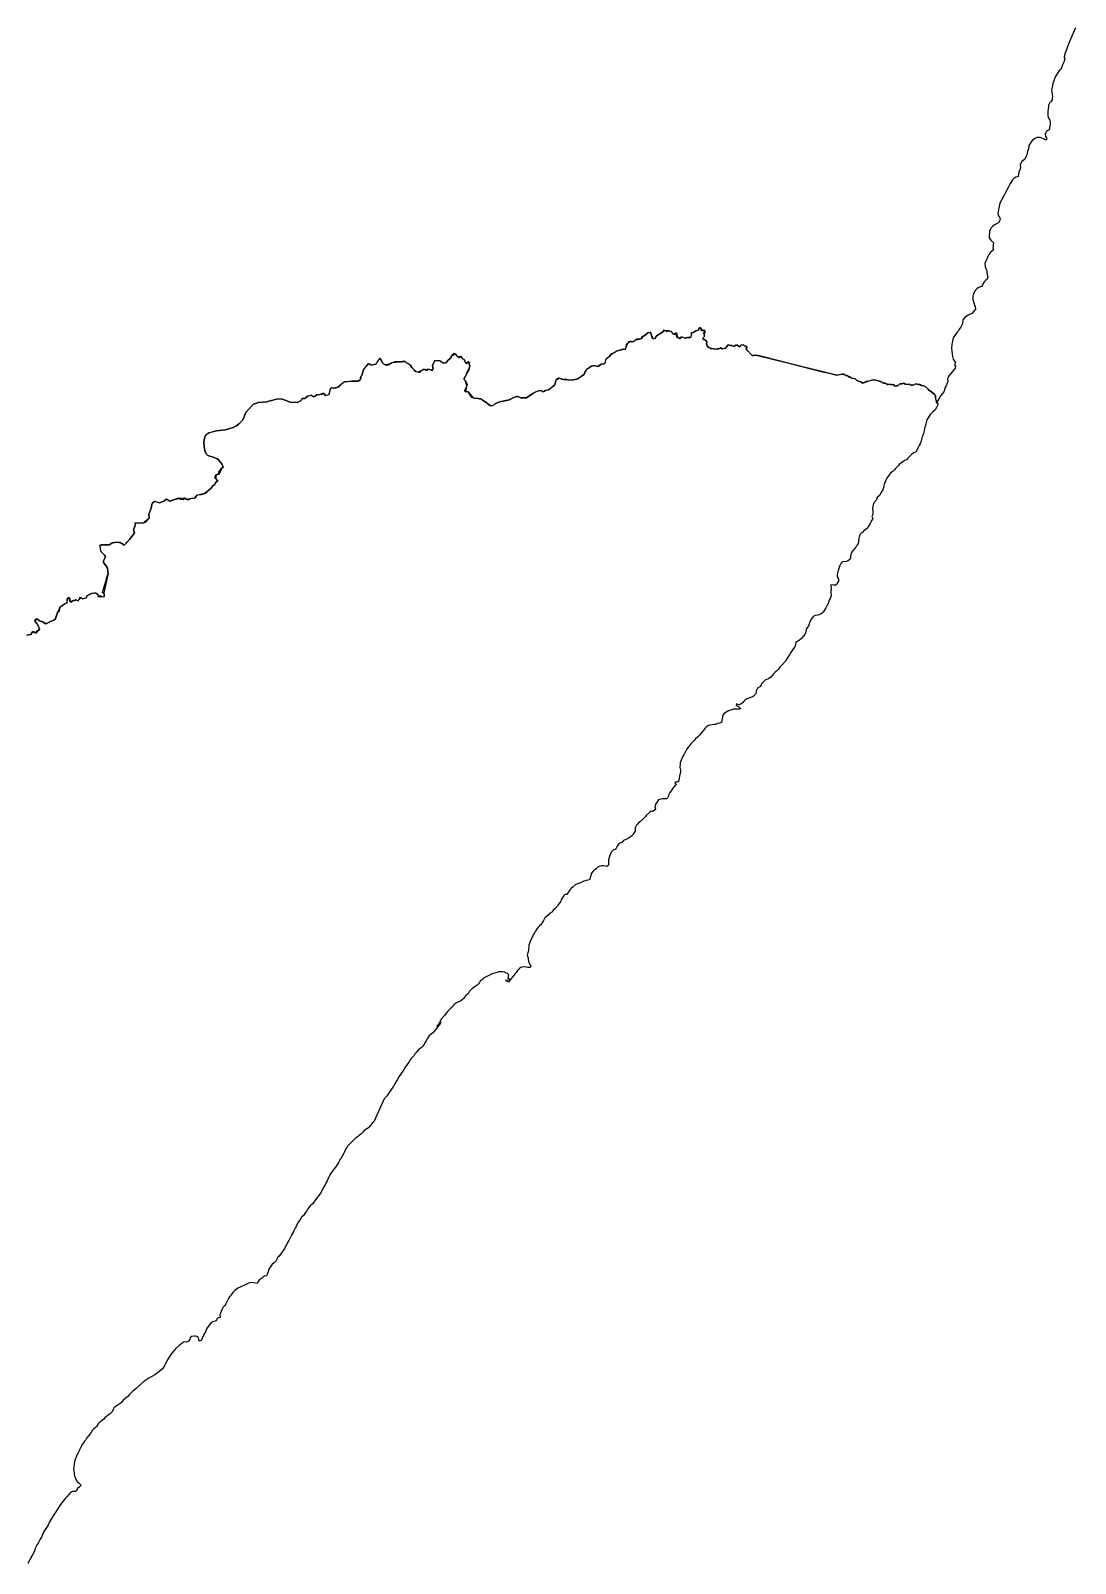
# Model space of a CAD drawing. Extents: x -74 to -34.8, y -33.8 to 5.3.
# Drawn here: x -36.361 to -34.969, y -10.458 to -8.418 of the extents above; entities that cross this region are included whole.
import ezdxf

# ---------------------------------------------------------------- set-up
doc = ezdxf.new("R2010")
doc.units = 0
doc.header["$LTSCALE"] = 2
doc.layers.add('UFEBRASIL', color=7, linetype='Continuous')

msp = doc.modelspace()

# ---------------------------------------------------------------- linework, layer by layer
at = {"layer": 'UFEBRASIL'}
for points in [[(-34.9695, -8.414), (-34.9743, -8.4251), (-34.978, -8.4344), (-34.9817, -8.4443), (-34.9835, -8.4487), (-34.9843, -8.453), (-34.9835, -8.4558), (-34.9848, -8.4599), (-34.986, -8.4623), (-34.9866, -8.4635), (-34.9887, -8.4695), (-34.9906, -8.4707), (-34.9962, -8.4795), (-34.9982, -8.4847), (-34.9994, -8.4877), (-35, -8.4907), (-35.0008, -8.4955), (-35.0014, -8.4973), (-35.0004, -8.5022), (-35.0001, -8.5058), (-35.0003, -8.5079), (-35.0003, -8.5098), (-35.0022, -8.5127), (-35.004, -8.5146), (-35.0052, -8.5173), (-35.0054, -8.5183), (-35.0058, -8.5221), (-35.0063, -8.5255), (-35.0062, -8.5302), (-35.0055, -8.5334), (-35.0033, -8.5372), (-35.0029, -8.5398), (-35.0031, -8.5446), (-35.004, -8.5463), (-35.0041, -8.5487), (-35.0052, -8.5504), (-35.0078, -8.5519), (-35.0094, -8.5544), (-35.0095, -8.5557), (-35.0094, -8.5582), (-35.008, -8.5607), (-35.0081, -8.5633), (-35.0099, -8.5634), (-35.0118, -8.5618), (-35.0141, -8.5609), (-35.0164, -8.5602), (-35.0186, -8.5601), (-35.0204, -8.5603), (-35.0234, -8.5616), (-35.0253, -8.5629), (-35.0269, -8.5642), (-35.0297, -8.5681), (-35.0314, -8.5707), (-35.0314, -8.5719), (-35.0319, -8.5754), (-35.0334, -8.5787), (-35.0346, -8.5847), (-35.0372, -8.5893), (-35.0409, -8.5922), (-35.0431, -8.5959), (-35.0426, -8.601), (-35.0448, -8.6061), (-35.0457, -8.612), (-35.0489, -8.6131), (-35.051, -8.6144), (-35.053, -8.6163), (-35.0546, -8.6186), (-35.0564, -8.6215), (-35.0575, -8.6239), (-35.059, -8.6267), (-35.0607, -8.6303), (-35.0623, -8.6333), (-35.0642, -8.637), (-35.0678, -8.6435), (-35.0699, -8.6476), (-35.0704, -8.6496), (-35.0711, -8.6521), (-35.0716, -8.6541), (-35.0719, -8.6561), (-35.0726, -8.6613), (-35.0718, -8.6642), (-35.0705, -8.6664), (-35.0696, -8.6682), (-35.0699, -8.6704), (-35.0716, -8.6731), (-35.0744, -8.6751), (-35.0762, -8.6761), (-35.0797, -8.6785), (-35.0817, -8.6805), (-35.0827, -8.682), (-35.084, -8.6844), (-35.0837, -8.688), (-35.0841, -8.6901), (-35.0844, -8.6938), (-35.0819, -8.697), (-35.0787, -8.7003), (-35.0788, -8.7035), (-35.0791, -8.7051), (-35.0792, -8.7073), (-35.0785, -8.7098), (-35.0798, -8.7109), (-35.0819, -8.7124), (-35.0832, -8.714), (-35.0846, -8.7161), (-35.0861, -8.7184), (-35.0871, -8.7206), (-35.088, -8.7228), (-35.0889, -8.7247), (-35.0899, -8.7277), (-35.0898, -8.7308), (-35.0898, -8.7319), (-35.0889, -8.7347), (-35.0874, -8.7373), (-35.0873, -8.7406), (-35.0867, -8.7426), (-35.0864, -8.7446), (-35.0861, -8.7465), (-35.0869, -8.7488), (-35.0887, -8.7502), (-35.0906, -8.7519), (-35.092, -8.7538), (-35.0932, -8.7566), (-35.0946, -8.7586), (-35.0981, -8.7599), (-35.1001, -8.7611), (-35.1023, -8.7632), (-35.1036, -8.765), (-35.1046, -8.7673), (-35.1054, -8.7696), (-35.1058, -8.7715), (-35.1062, -8.7737), (-35.1061, -8.7756), (-35.1051, -8.7786), (-35.1041, -8.7817), (-35.1038, -8.7839), (-35.1031, -8.7852), (-35.1025, -8.7887), (-35.1074, -8.7946), (-35.1114, -8.796), (-35.1164, -8.7994), (-35.1191, -8.8029), (-35.1199, -8.8084), (-35.1218, -8.8128), (-35.1243, -8.8155), (-35.1249, -8.8175), (-35.1269, -8.8192), (-35.1321, -8.8268), (-35.1338, -8.8356), (-35.1342, -8.8412), (-35.1333, -8.8517), (-35.132, -8.8552), (-35.1292, -8.8597), (-35.1304, -8.8628), (-35.1293, -8.8651), (-35.1296, -8.8671), (-35.1376, -8.8768), (-35.1391, -8.8803), (-35.1396, -8.882), (-35.1393, -8.8845), (-35.1405, -8.8881), (-35.1409, -8.8899), (-35.1432, -8.8936), (-35.1437, -8.8965), (-35.1444, -8.8989), (-35.1458, -8.9005), (-35.1489, -8.904), (-35.1501, -8.9059), (-35.1513, -8.908), (-35.1544, -8.914), (-35.1541, -8.9121), (-35.1547, -8.9103), (-35.1554, -8.9082), (-35.1559, -8.906), (-35.1557, -8.9038), (-35.1569, -8.902), (-35.1589, -8.9007), (-35.1612, -8.8989), (-35.1628, -8.8974), (-35.1648, -8.8964), (-35.1661, -8.8946), (-35.1683, -8.8925), (-35.1712, -8.8906), (-35.1742, -8.8904), (-35.1767, -8.8888), (-35.1788, -8.8888), (-35.1816, -8.8881), (-35.1859, -8.89), (-35.1884, -8.8898), (-35.1901, -8.8885), (-35.1921, -8.8888), (-35.1959, -8.8883), (-35.1981, -8.8874), (-35.2006, -8.8882), (-35.2031, -8.8882), (-35.205, -8.8898), (-35.208, -8.8908), (-35.2091, -8.8918), (-35.2114, -8.8889), (-35.2142, -8.8892), (-35.2151, -8.8887), (-35.2181, -8.8891), (-35.2201, -8.8893), (-35.2221, -8.8874), (-35.2255, -8.8871), (-35.2284, -8.8855), (-35.2296, -8.8846), (-35.2323, -8.8843), (-35.235, -8.8832), (-35.2378, -8.8827), (-35.2409, -8.8832), (-35.2427, -8.8841), (-35.2481, -8.885), (-35.2528, -8.8872), (-35.2551, -8.8855), (-35.2571, -8.8851), (-35.2608, -8.8833), (-35.2629, -8.8814), (-35.2671, -8.881), (-35.269, -8.8792), (-35.2731, -8.8775), (-35.275, -8.8774), (-35.2776, -8.8752), (-35.2801, -8.875), (-35.284, -8.876), (-35.2876, -8.8766), (-35.3485, -8.8613), (-35.383, -8.8527), (-35.3946, -8.8498), (-35.3979, -8.8505), (-35.4, -8.8503), (-35.4018, -8.8488), (-35.4055, -8.844), (-35.4078, -8.8413), (-35.4069, -8.8384), (-35.4095, -8.8379), (-35.4112, -8.8362), (-35.4143, -8.8364), (-35.4167, -8.8388), (-35.4188, -8.8369), (-35.4194, -8.8366), (-35.4221, -8.8365), (-35.4239, -8.8385), (-35.4268, -8.8372), (-35.4292, -8.8371), (-35.4319, -8.836), (-35.4359, -8.8409), (-35.4398, -8.8416), (-35.4415, -8.8403), (-35.4442, -8.8414), (-35.4466, -8.8413), (-35.4495, -8.842), (-35.4535, -8.8412), (-35.4558, -8.841), (-35.4598, -8.8378), (-35.4605, -8.8347), (-35.4602, -8.8323), (-35.4614, -8.8306), (-35.4652, -8.829), (-35.4654, -8.8274), (-35.4636, -8.8257), (-35.4629, -8.8239), (-35.4645, -8.8202), (-35.4623, -8.8188), (-35.4652, -8.8172), (-35.4677, -8.817), (-35.4676, -8.814), (-35.4701, -8.8131), (-35.4722, -8.8172), (-35.4748, -8.8173), (-35.4762, -8.8183), (-35.4782, -8.8196), (-35.4811, -8.821), (-35.4808, -8.8237), (-35.4821, -8.8262), (-35.4861, -8.8263), (-35.4896, -8.8272), (-35.4945, -8.8257), (-35.4963, -8.8281), (-35.4993, -8.8266), (-35.5003, -8.825), (-35.501, -8.8203), (-35.5043, -8.8223), (-35.506, -8.8212), (-35.5071, -8.8186), (-35.5115, -8.8175), (-35.5146, -8.8175), (-35.5167, -8.8169), (-35.5178, -8.8168), (-35.5186, -8.8187), (-35.5205, -8.8204), (-35.527, -8.824), (-35.5301, -8.8281), (-35.5328, -8.8271), (-35.5341, -8.8219), (-35.5352, -8.8195), (-35.5371, -8.8202), (-35.5387, -8.8202), (-35.5437, -8.8241), (-35.5454, -8.8245), (-35.5464, -8.8271), (-35.5483, -8.8283), (-35.5537, -8.8286), (-35.5559, -8.8308), (-35.5581, -8.832), (-35.56, -8.8328), (-35.5619, -8.8314), (-35.5638, -8.8329), (-35.5673, -8.8352), (-35.5675, -8.8354), (-35.5682, -8.8405), (-35.5689, -8.8424), (-35.5714, -8.842), (-35.5723, -8.8419), (-35.5755, -8.8433), (-35.5777, -8.8435), (-35.5806, -8.8446), (-35.5825, -8.8465), (-35.5859, -8.8475), (-35.588, -8.8489), (-35.5897, -8.8517), (-35.595, -8.8561), (-35.5962, -8.861), (-35.5978, -8.8617), (-35.6008, -8.8621), (-35.6055, -8.8652), (-35.6065, -8.8652), (-35.6103, -8.8635), (-35.6138, -8.8644), (-35.6203, -8.8689), (-35.6221, -8.8718), (-35.6225, -8.8736), (-35.6234, -8.8756), (-35.6245, -8.8763), (-35.6321, -8.8813), (-35.6379, -8.8826), (-35.6443, -8.883), (-35.6466, -8.8823), (-35.652, -8.8823), (-35.6538, -8.8815), (-35.6575, -8.8807), (-35.6609, -8.8829), (-35.6631, -8.8897), (-35.6647, -8.891), (-35.6712, -8.8966), (-35.6748, -8.897), (-35.6774, -8.8985), (-35.6794, -8.8984), (-35.6809, -8.897), (-35.6845, -8.8975), (-35.6892, -8.8995), (-35.6921, -8.9008), (-35.7003, -8.9066), (-35.708, -8.9066), (-35.7117, -8.905), (-35.7137, -8.9048), (-35.7183, -8.9067), (-35.7215, -8.9085), (-35.7233, -8.9095), (-35.7364, -8.9119), (-35.7429, -8.9152), (-35.7449, -8.9167), (-35.7484, -8.9172), (-35.752, -8.9147), (-35.7545, -8.9123), (-35.7588, -8.91), (-35.7609, -8.9081), (-35.7631, -8.9081), (-35.7666, -8.9071), (-35.769, -8.9074), (-35.7732, -8.9061), (-35.7782, -8.8989), (-35.7817, -8.8986), (-35.783, -8.8975), (-35.7792, -8.8901), (-35.7806, -8.888), (-35.7821, -8.8835), (-35.7837, -8.882), (-35.7815, -8.8783), (-35.7788, -8.8716), (-35.7769, -8.8691), (-35.7758, -8.8636), (-35.7769, -8.8606), (-35.777, -8.8584), (-35.779, -8.8596), (-35.7813, -8.861), (-35.7832, -8.8556), (-35.7855, -8.8546), (-35.7889, -8.8513), (-35.7906, -8.8534), (-35.7936, -8.8503), (-35.7968, -8.8479), (-35.7996, -8.8503), (-35.8, -8.8518), (-35.8018, -8.8543), (-35.8052, -8.8569), (-35.8079, -8.8604), (-35.8116, -8.8601), (-35.8159, -8.8574), (-35.8199, -8.8569), (-35.823, -8.8574), (-35.8255, -8.8638), (-35.8245, -8.8687), (-35.8274, -8.8697), (-35.8317, -8.8685), (-35.8339, -8.8702), (-35.8371, -8.8687), (-35.8402, -8.8702), (-35.8443, -8.8727), (-35.845, -8.8725), (-35.8491, -8.8718), (-35.8502, -8.8689), (-35.8532, -8.8663), (-35.8554, -8.8627), (-35.8598, -8.8605), (-35.8619, -8.8584), (-35.8639, -8.858), (-35.8669, -8.8587), (-35.8719, -8.8589), (-35.8755, -8.8589), (-35.8805, -8.8607), (-35.8855, -8.8629), (-35.8888, -8.8626), (-35.8908, -8.8614), (-35.8927, -8.8595), (-35.8952, -8.8544), (-35.8962, -8.8543), (-35.899, -8.8586), (-35.901, -8.8624), (-35.9068, -8.8632), (-35.9114, -8.8613), (-35.9164, -8.8676), (-35.9177, -8.8706), (-35.9197, -8.8768), (-35.921, -8.8783), (-35.9211, -8.8807), (-35.9218, -8.8827), (-35.9243, -8.8846), (-35.9332, -8.8845), (-35.9362, -8.8849), (-35.9425, -8.8856), (-35.9445, -8.8863), (-35.9506, -8.8923), (-35.9545, -8.8935), (-35.956, -8.8943), (-35.961, -8.894), (-35.962, -8.8954), (-35.9628, -8.899), (-35.9635, -8.9024), (-35.9653, -8.9031), (-35.968, -8.9037), (-35.9707, -8.9004), (-35.9752, -8.9021), (-35.9797, -8.9027), (-35.9816, -8.9046), (-35.9842, -8.9052), (-35.9871, -8.9033), (-35.9882, -8.904), (-35.9919, -8.9047), (-35.9956, -8.9074), (-35.9991, -8.9077), (-36.0004, -8.9101), (-36.0054, -8.913), (-36.0149, -8.9124), (-36.0264, -8.908), (-36.0333, -8.9084), (-36.0466, -8.912), (-36.0573, -8.913), (-36.0639, -8.9153), (-36.0667, -8.9178), (-36.0734, -8.9256), (-36.0753, -8.9291), (-36.0764, -8.9325), (-36.0786, -8.9363), (-36.0823, -8.9409), (-36.0864, -8.9441), (-36.0908, -8.9463), (-36.1009, -8.9493), (-36.1133, -8.9507), (-36.1243, -8.9536), (-36.1282, -8.9577), (-36.1289, -8.9605), (-36.1298, -8.9658), (-36.1296, -8.9713), (-36.1285, -8.9771), (-36.1268, -8.9813), (-36.1246, -8.9834), (-36.1162, -8.986), (-36.1122, -8.9878), (-36.1106, -8.9892), (-36.1062, -8.9945), (-36.1043, -8.9989), (-36.1065, -9.001), (-36.1091, -9.0073), (-36.1112, -9.0082), (-36.1138, -9.0092), (-36.1142, -9.0146), (-36.1115, -9.0177), (-36.1145, -9.0199), (-36.1151, -9.0221), (-36.1179, -9.0238), (-36.1207, -9.0275), (-36.1238, -9.0299), (-36.1289, -9.0342), (-36.1345, -9.0354), (-36.1398, -9.0366), (-36.1401, -9.037), (-36.1428, -9.0403), (-36.1468, -9.0407), (-36.1532, -9.0421), (-36.1562, -9.0403), (-36.1589, -9.0409), (-36.1626, -9.0406), (-36.1641, -9.0405), (-36.1689, -9.0419), (-36.1751, -9.0442), (-36.1769, -9.0433), (-36.1807, -9.0415), (-36.1834, -9.0444), (-36.1889, -9.0463), (-36.1923, -9.0458), (-36.1957, -9.0448), (-36.1985, -9.0467), (-36.1992, -9.0488), (-36.2003, -9.0534), (-36.2034, -9.0616), (-36.2028, -9.0668), (-36.2046, -9.0689), (-36.2077, -9.0711), (-36.2087, -9.0714), (-36.2103, -9.0731), (-36.2174, -9.0736), (-36.2219, -9.0733), (-36.2216, -9.0765), (-36.2234, -9.0825), (-36.2225, -9.0864), (-36.2283, -9.0949), (-36.2325, -9.0995), (-36.2365, -9.1035), (-36.241, -9.0994), (-36.2455, -9.099), (-36.2518, -9.0997), (-36.2557, -9.1026), (-36.2668, -9.1024), (-36.2684, -9.1039), (-36.2679, -9.1084), (-36.267, -9.1111), (-36.2622, -9.116), (-36.2607, -9.1185), (-36.2636, -9.1236), (-36.2635, -9.126), (-36.2603, -9.1299), (-36.2581, -9.1335), (-36.2577, -9.1384), (-36.2574, -9.1406), (-36.2631, -9.1663), (-36.2628, -9.1686), (-36.2635, -9.172), (-36.2681, -9.1701), (-36.2689, -9.1711), (-36.2704, -9.1696), (-36.2723, -9.1683), (-36.2742, -9.1662), (-36.2767, -9.1672), (-36.2795, -9.1673), (-36.2858, -9.1701), (-36.287, -9.1734), (-36.29, -9.1742), (-36.2921, -9.174), (-36.295, -9.1724), (-36.296, -9.1751), (-36.2979, -9.1769), (-36.3005, -9.1758), (-36.3019, -9.1765), (-36.304, -9.1766), (-36.3078, -9.1785), (-36.3086, -9.1771), (-36.3098, -9.1724), (-36.3118, -9.1745), (-36.3123, -9.1799), (-36.318, -9.1826), (-36.3192, -9.1841), (-36.3215, -9.1854), (-36.3227, -9.1913), (-36.325, -9.1925), (-36.3264, -9.1978), (-36.3276, -9.2008), (-36.3295, -9.2025), (-36.3319, -9.2038), (-36.3352, -9.2048), (-36.3389, -9.207), (-36.3415, -9.207), (-36.3445, -9.2048), (-36.3486, -9.2034), (-36.3514, -9.2014), (-36.3539, -9.2012), (-36.3544, -9.2052), (-36.3512, -9.209), (-36.3489, -9.2147), (-36.3504, -9.2169), (-36.3522, -9.217), (-36.3547, -9.2197), (-36.3559, -9.2184), (-36.3583, -9.2183), (-36.3602, -9.2216), (-36.3657, -9.2226)], [(-36.3657, -9.2226), (-36.3602, -9.2216), (-36.3583, -9.2183), (-36.3547, -9.2197), (-36.3528, -9.2195), (-36.3504, -9.2169), (-36.3489, -9.2147), (-36.3492, -9.213), (-36.3512, -9.209), (-36.3548, -9.2033), (-36.3539, -9.2012), (-36.3514, -9.2014), (-36.3486, -9.2034), (-36.3445, -9.2048), (-36.3415, -9.207), (-36.3389, -9.207), (-36.3352, -9.2048), (-36.3319, -9.2038), (-36.3295, -9.2025), (-36.3276, -9.2008), (-36.3264, -9.1978), (-36.325, -9.1925), (-36.3229, -9.1896), (-36.3215, -9.1854), (-36.318, -9.1826), (-36.3162, -9.1821), (-36.3119, -9.1783), (-36.3118, -9.1745), (-36.3089, -9.1725), (-36.3078, -9.1785), (-36.3061, -9.1787), (-36.304, -9.1766), (-36.3019, -9.1765), (-36.3, -9.1755), (-36.2972, -9.1768), (-36.296, -9.1751), (-36.2935, -9.1726), (-36.2909, -9.1742), (-36.2887, -9.1732), (-36.2859, -9.1727), (-36.2858, -9.1701), (-36.2795, -9.1673), (-36.2755, -9.1664), (-36.2731, -9.1667), (-36.2706, -9.169), (-36.2711, -9.171), (-36.2671, -9.1716), (-36.2624, -9.1713), (-36.2626, -9.1673), (-36.2647, -9.1659), (-36.2573, -9.1401), (-36.258, -9.1371), (-36.2581, -9.1335), (-36.2603, -9.1299), (-36.2635, -9.126), (-36.2636, -9.1236), (-36.2607, -9.1185), (-36.2622, -9.116), (-36.267, -9.1111), (-36.2677, -9.1066), (-36.2684, -9.1039), (-36.2668, -9.1024), (-36.2557, -9.1026), (-36.2518, -9.0997), (-36.2455, -9.099), (-36.2393, -9.1002), (-36.2365, -9.1035), (-36.2318, -9.0981), (-36.2283, -9.0949), (-36.2225, -9.0864), (-36.2234, -9.0825), (-36.2216, -9.0765), (-36.2206, -9.073), (-36.2174, -9.0736), (-36.2103, -9.0731), (-36.2069, -9.0716), (-36.2059, -9.0705), (-36.2047, -9.0691), (-36.2028, -9.0668), (-36.2034, -9.0616), (-36.2003, -9.0534), (-36.1992, -9.0488), (-36.1985, -9.0467), (-36.1948, -9.0445), (-36.1923, -9.0458), (-36.1889, -9.0463), (-36.1834, -9.0444), (-36.1795, -9.041), (-36.1751, -9.0442), (-36.1734, -9.044), (-36.1689, -9.0419), (-36.1626, -9.0406), (-36.1611, -9.0414), (-36.1577, -9.042), (-36.1548, -9.04), (-36.1517, -9.0427), (-36.1468, -9.0407), (-36.141, -9.0397), (-36.1389, -9.036), (-36.1384, -9.0358), (-36.1332, -9.0353), (-36.1273, -9.0337), (-36.1238, -9.0299), (-36.1207, -9.0274), (-36.1179, -9.0238), (-36.1151, -9.0221), (-36.1145, -9.0199), (-36.1116, -9.0167), (-36.1151, -9.0134), (-36.1138, -9.0092), (-36.1095, -9.0084), (-36.1098, -9.0054), (-36.1065, -9.001), (-36.1043, -8.9989), (-36.1062, -8.9945), (-36.1106, -8.9892), (-36.1122, -8.9878), (-36.1162, -8.986), (-36.1246, -8.9834), (-36.1268, -8.9813), (-36.1285, -8.9771), (-36.1296, -8.9713), (-36.1298, -8.9658), (-36.1289, -8.9605), (-36.1273, -8.9561), (-36.1268, -8.9557), (-36.1225, -8.9527), (-36.1133, -8.9507), (-36.101, -8.9493), (-36.0908, -8.9463), (-36.0864, -8.9441), (-36.084, -8.9422), (-36.0823, -8.9409), (-36.0786, -8.9363), (-36.0764, -8.9325), (-36.0753, -8.9291), (-36.0735, -8.9256), (-36.0667, -8.9178), (-36.0639, -8.9153), (-36.0573, -8.913), (-36.0466, -8.912), (-36.0333, -8.9084), (-36.0264, -8.908), (-36.0149, -8.9124), (-36.0054, -8.913), (-36.0004, -8.9101), (-35.9991, -8.9077), (-35.9956, -8.9074), (-35.9919, -8.9047), (-35.9871, -8.9033), (-35.9861, -8.9034), (-35.9842, -8.9052), (-35.9816, -8.9046), (-35.9797, -8.9027), (-35.9752, -8.9021), (-35.9695, -8.9011), (-35.9681, -8.9037), (-35.9636, -8.9024), (-35.9626, -8.9012), (-35.9623, -8.8981), (-35.961, -8.894), (-35.9595, -8.8929), (-35.9545, -8.8935), (-35.9531, -8.8929), (-35.9497, -8.8906), (-35.9445, -8.8863), (-35.9425, -8.8856), (-35.9332, -8.8845), (-35.9243, -8.8846), (-35.9218, -8.8827), (-35.9212, -8.8807), (-35.921, -8.8783), (-35.9197, -8.8768), (-35.9177, -8.8706), (-35.9164, -8.8676), (-35.9097, -8.8612), (-35.9068, -8.8632), (-35.8998, -8.8612), (-35.899, -8.8586), (-35.8952, -8.8544), (-35.8943, -8.8554), (-35.8927, -8.8595), (-35.8908, -8.8614), (-35.887, -8.8631), (-35.8843, -8.8627), (-35.8791, -8.8596), (-35.8741, -8.8594), (-35.8719, -8.8589), (-35.8669, -8.8587), (-35.8619, -8.8584), (-35.8598, -8.8605), (-35.8584, -8.8607), (-35.8554, -8.8627), (-35.8532, -8.8663), (-35.8502, -8.8689), (-35.8474, -8.8718), (-35.8425, -8.8729), (-35.8402, -8.8702), (-35.8354, -8.8687), (-35.8329, -8.8699), (-35.8306, -8.8685), (-35.8258, -8.8703), (-35.8245, -8.8687), (-35.8255, -8.8638), (-35.8222, -8.8569), (-35.8199, -8.8569), (-35.8159, -8.8574), (-35.8103, -8.8605), (-35.8066, -8.8594), (-35.8052, -8.8569), (-35.8018, -8.8543), (-35.7996, -8.8503), (-35.7978, -8.8501), (-35.7951, -8.8477), (-35.7936, -8.8503), (-35.7898, -8.8531), (-35.7876, -8.8511), (-35.7855, -8.8546), (-35.7833, -8.8557), (-35.7805, -8.8611), (-35.779, -8.8596), (-35.776, -8.8595), (-35.777, -8.8617), (-35.7758, -8.8636), (-35.7769, -8.8693), (-35.7791, -8.8731), (-35.7822, -8.8789), (-35.7837, -8.882), (-35.7821, -8.8835), (-35.7791, -8.8886), (-35.7803, -8.8913), (-35.7817, -8.8986), (-35.7802, -8.8982), (-35.7782, -8.8989), (-35.7716, -8.9063), (-35.769, -8.9074), (-35.7666, -8.9071), (-35.7631, -8.9081), (-35.7609, -8.9081), (-35.7588, -8.91), (-35.7545, -8.9123), (-35.752, -8.9147), (-35.7484, -8.9172), (-35.7449, -8.9167), (-35.7429, -8.9152), (-35.7364, -8.9119), (-35.729, -8.9105), (-35.7233, -8.9095), (-35.7215, -8.9085), (-35.7203, -8.9078), (-35.7183, -8.9067), (-35.7137, -8.9048), (-35.7117, -8.905), (-35.708, -8.9066), (-35.7003, -8.9066), (-35.6921, -8.9008), (-35.6875, -8.8985), (-35.6845, -8.8975), (-35.6809, -8.897), (-35.6794, -8.8984), (-35.6774, -8.8985), (-35.6748, -8.897), (-35.67, -8.8952), (-35.6631, -8.8897), (-35.6609, -8.8829), (-35.6564, -8.8804), (-35.6534, -8.8817), (-35.6509, -8.8824), (-35.6466, -8.8823), (-35.6443, -8.883), (-35.6379, -8.8826), (-35.6321, -8.8813), (-35.6291, -8.8793), (-35.6234, -8.8756), (-35.6226, -8.8723), (-35.6209, -8.8709), (-35.6203, -8.8689), (-35.6138, -8.8644), (-35.6093, -8.8635), (-35.6055, -8.8652), (-35.6043, -8.8647), (-35.6008, -8.8621), (-35.5962, -8.861), (-35.5954, -8.8599), (-35.5941, -8.8549), (-35.5893, -8.851), (-35.588, -8.8489), (-35.5859, -8.8475), (-35.5825, -8.8465), (-35.5807, -8.8446), (-35.5777, -8.8435), (-35.5755, -8.8433), (-35.5714, -8.842), (-35.5689, -8.8424), (-35.5684, -8.8416), (-35.566, -8.8349), (-35.5637, -8.8316), (-35.5616, -8.8314), (-35.5592, -8.8318), (-35.5579, -8.8321), (-35.555, -8.8293), (-35.552, -8.829), (-35.5466, -8.8276), (-35.5467, -8.8254), (-35.5437, -8.8241), (-35.5424, -8.8231), (-35.5387, -8.8202), (-35.5368, -8.8196), (-35.5346, -8.8199), (-35.5339, -8.8239), (-35.5315, -8.8283), (-35.5288, -8.8273), (-35.527, -8.824), (-35.5205, -8.8204), (-35.5186, -8.8187), (-35.5167, -8.8169), (-35.5146, -8.8175), (-35.514, -8.8185), (-35.5115, -8.8175), (-35.5072, -8.8186), (-35.506, -8.8212), (-35.5027, -8.8224), (-35.5004, -8.8202), (-35.4993, -8.8266), (-35.4973, -8.8263), (-35.4958, -8.8283), (-35.4935, -8.8253), (-35.4882, -8.8274), (-35.4862, -8.8263), (-35.4821, -8.8262), (-35.4808, -8.8237), (-35.4806, -8.8199), (-35.4782, -8.8196), (-35.4748, -8.8173), (-35.4707, -8.8161), (-35.4701, -8.8131), (-35.4669, -8.8153), (-35.4675, -8.8174)], [(-35.4666, -8.8176), (-35.4643, -8.8164), (-35.4623, -8.8188), (-35.4642, -8.8214), (-35.4636, -8.8257), (-35.4654, -8.8274), (-35.4652, -8.829), (-35.4632, -8.8288), (-35.4614, -8.8306), (-35.4602, -8.8323), (-35.4605, -8.8347), (-35.4591, -8.8389), (-35.4585, -8.8392), (-35.4555, -8.841), (-35.4516, -8.841), (-35.4495, -8.842), (-35.4466, -8.8413), (-35.4442, -8.8414), (-35.4415, -8.8403), (-35.4398, -8.8416), (-35.4348, -8.8402), (-35.4319, -8.836), (-35.4292, -8.8371), (-35.4268, -8.8372), (-35.4232, -8.8383), (-35.4221, -8.8365), (-35.4188, -8.8369), (-35.4167, -8.8388), (-35.4156, -8.8384), (-35.4143, -8.8364), (-35.4112, -8.8362), (-35.4095, -8.8379), (-35.4069, -8.8384), (-35.4075, -8.8424), (-35.4056, -8.844), (-35.4018, -8.8488), (-35.4, -8.8503), (-35.398, -8.8505), (-35.3946, -8.8498), (-35.3508, -8.8607), (-35.3063, -8.8719), (-35.2993, -8.8736), (-35.2877, -8.8766), (-35.2826, -8.8758), (-35.2801, -8.875), (-35.2776, -8.8752), (-35.2731, -8.8775), (-35.2715, -8.8786), (-35.268, -8.88), (-35.2652, -8.8806), (-35.2629, -8.8814), (-35.2608, -8.8833), (-35.2571, -8.8851), (-35.2551, -8.8855), (-35.2528, -8.8872), (-35.2465, -8.885), (-35.2409, -8.8832), (-35.2378, -8.8827), (-35.235, -8.8832), (-35.2316, -8.884), (-35.2284, -8.8855), (-35.2271, -8.8855), (-35.2255, -8.8871), (-35.2221, -8.8874), (-35.2181, -8.8891), (-35.2175, -8.8886), (-35.2142, -8.8892), (-35.2115, -8.8889), (-35.2109, -8.8908), (-35.208, -8.8908), (-35.2068, -8.8908), (-35.205, -8.8898), (-35.2031, -8.8882), (-35.2006, -8.8882), (-35.1981, -8.8874), (-35.1959, -8.8883), (-35.1922, -8.8888), (-35.1901, -8.8885), (-35.1884, -8.8898), (-35.1859, -8.89), (-35.1816, -8.8881), (-35.1788, -8.8888), (-35.1767, -8.8888), (-35.1742, -8.8904), (-35.1712, -8.8906), (-35.1683, -8.8925), (-35.1661, -8.8946), (-35.1648, -8.8964), (-35.162, -8.8983), (-35.1603, -8.8996), (-35.1574, -8.9017), (-35.1558, -8.9036), (-35.1558, -8.9057), (-35.1556, -8.9079), (-35.1547, -8.91), (-35.1549, -8.9123), (-35.1537, -8.9135), (-35.1525, -8.9138), (-35.153, -8.9171), (-35.1545, -8.9197), (-35.1562, -8.9227), (-35.1596, -8.926), (-35.1623, -8.9285), (-35.1673, -8.9361), (-35.1682, -8.9395), (-35.1688, -8.9415), (-35.1692, -8.9437), (-35.1699, -8.9456), (-35.1704, -8.9479), (-35.1709, -8.9507), (-35.1711, -8.9524), (-35.1717, -8.9541), (-35.1725, -8.9567), (-35.1737, -8.9596), (-35.1739, -8.9605), (-35.1749, -8.964), (-35.175, -8.9645), (-35.1763, -8.9679), (-35.1775, -8.9703), (-35.179, -8.9727), (-35.1802, -8.975), (-35.1812, -8.9774), (-35.1821, -8.9784), (-35.1855, -8.9805), (-35.1873, -8.9819), (-35.1899, -8.9842), (-35.1911, -8.9856), (-35.1924, -8.9872), (-35.1945, -8.9891), (-35.1965, -8.9902), (-35.1978, -8.991), (-35.2009, -8.9932), (-35.2028, -8.994), (-35.2036, -8.9947), (-35.2052, -8.9967), (-35.2089, -9.0008), (-35.2105, -9.0026), (-35.2122, -9.0042), (-35.213, -9.0049), (-35.2158, -9.0071), (-35.2183, -9.0107), (-35.2204, -9.0136), (-35.2214, -9.0156), (-35.2224, -9.0177), (-35.2235, -9.0199), (-35.225, -9.0263), (-35.2265, -9.0299), (-35.228, -9.0324), (-35.2299, -9.0363), (-35.2332, -9.0396), (-35.2344, -9.0423), (-35.2378, -9.0467), (-35.2388, -9.049), (-35.2392, -9.0511), (-35.2395, -9.0545), (-35.2393, -9.0569), (-35.2393, -9.0607), (-35.2394, -9.0627), (-35.2406, -9.0647), (-35.2391, -9.0673), (-35.2405, -9.0696), (-35.241, -9.07), (-35.242, -9.0724), (-35.2427, -9.0742), (-35.2449, -9.0776), (-35.2469, -9.0808), (-35.2489, -9.082), (-35.2516, -9.0842), (-35.2528, -9.0858), (-35.2545, -9.0869), (-35.2561, -9.0883), (-35.2571, -9.0902), (-35.2575, -9.0922), (-35.258, -9.0942), (-35.2582, -9.0963), (-35.2582, -9.0983), (-35.2587, -9.1005), (-35.2598, -9.1026), (-35.2614, -9.1049), (-35.2626, -9.1065), (-35.2638, -9.1082), (-35.2651, -9.1098), (-35.2666, -9.1115), (-35.2678, -9.1133), (-35.2686, -9.1155), (-35.2687, -9.1173), (-35.2691, -9.1197), (-35.2696, -9.122), (-35.2717, -9.1234), (-35.2735, -9.1241), (-35.2748, -9.1246), (-35.2794, -9.125), (-35.2808, -9.1265), (-35.282, -9.128), (-35.2833, -9.1305), (-35.2841, -9.1318), (-35.2846, -9.134), (-35.2854, -9.1364), (-35.2868, -9.1419), (-35.2865, -9.1442), (-35.2858, -9.1465), (-35.285, -9.1487), (-35.2849, -9.1507), (-35.2857, -9.1522), (-35.287, -9.1545), (-35.2885, -9.1563), (-35.2904, -9.1562), (-35.2911, -9.156), (-35.2949, -9.1557), (-35.2949, -9.1574), (-35.2947, -9.1603), (-35.2951, -9.1643), (-35.295, -9.1661), (-35.2947, -9.1701), (-35.2955, -9.1725), (-35.2961, -9.1738), (-35.2974, -9.1762), (-35.2986, -9.1806), (-35.3004, -9.1836), (-35.3008, -9.1845), (-35.3018, -9.1864), (-35.3043, -9.1906), (-35.3054, -9.192), (-35.3067, -9.1934), (-35.3089, -9.1949), (-35.3125, -9.1961), (-35.3161, -9.1963), (-35.3186, -9.1978), (-35.3201, -9.1995), (-35.3207, -9.2011), (-35.3233, -9.2056), (-35.3241, -9.2075), (-35.3248, -9.2109), (-35.3273, -9.214), (-35.3279, -9.2153), (-35.3287, -9.2197), (-35.3299, -9.222), (-35.3327, -9.2255), (-35.3341, -9.2269), (-35.337, -9.2292), (-35.3393, -9.2309), (-35.3415, -9.2326), (-35.342, -9.2348), (-35.3432, -9.2382), (-35.3447, -9.2406), (-35.3484, -9.2456), (-35.3502, -9.249), (-35.3519, -9.2515), (-35.3535, -9.2544), (-35.3548, -9.2562), (-35.3556, -9.2571), (-35.3601, -9.262), (-35.3636, -9.2659), (-35.3654, -9.2683), (-35.3675, -9.2704), (-35.3688, -9.2715), (-35.3701, -9.2726), (-35.3715, -9.2743), (-35.3747, -9.2783), (-35.3751, -9.2787), (-35.378, -9.2806), (-35.3787, -9.2809), (-35.3823, -9.2825), (-35.3856, -9.2855), (-35.3876, -9.2875), (-35.3888, -9.291), (-35.3897, -9.2916), (-35.3926, -9.2931), (-35.3942, -9.2958), (-35.3943, -9.2972), (-35.3951, -9.3006), (-35.3982, -9.304), (-35.4006, -9.3051), (-35.4028, -9.306), (-35.4033, -9.3062), (-35.4071, -9.3074), (-35.4097, -9.3092), (-35.4105, -9.3099), (-35.4127, -9.3127), (-35.4148, -9.3144), (-35.4176, -9.3156), (-35.4206, -9.3142), (-35.421, -9.3162), (-35.4186, -9.3172), (-35.4167, -9.3188), (-35.4149, -9.3206), (-35.4165, -9.3213), (-35.42, -9.3214), (-35.4245, -9.3214), (-35.4285, -9.3223), (-35.4315, -9.3234), (-35.4357, -9.3259), (-35.4376, -9.3274), (-35.439, -9.3293), (-35.4399, -9.3341), (-35.4402, -9.336), (-35.4407, -9.3391), (-35.4433, -9.3399), (-35.4459, -9.3402), (-35.4474, -9.3412), (-35.4492, -9.3418), (-35.4505, -9.3417), (-35.4563, -9.3423), (-35.4588, -9.3434), (-35.4603, -9.3441), (-35.4623, -9.3464), (-35.4643, -9.3485), (-35.4662, -9.3512), (-35.4673, -9.3529), (-35.47, -9.3559), (-35.4724, -9.358), (-35.4751, -9.3609), (-35.4761, -9.362), (-35.4779, -9.3637), (-35.4793, -9.3651), (-35.4815, -9.3672), (-35.4843, -9.3707), (-35.485, -9.3717), (-35.4871, -9.3749), (-35.4882, -9.3767), (-35.4901, -9.3802), (-35.4909, -9.3818), (-35.4925, -9.3848), (-35.4935, -9.387), (-35.4943, -9.3889), (-35.4955, -9.3922), (-35.4958, -9.3939), (-35.4961, -9.3985), (-35.4961, -9.399), (-35.4952, -9.4025), (-35.4952, -9.405), (-35.4956, -9.4064), (-35.4965, -9.4102), (-35.4972, -9.4131), (-35.4979, -9.4173), (-35.4993, -9.4185), (-35.501, -9.4179), (-35.503, -9.4193), (-35.5008, -9.4214), (-35.5026, -9.4232), (-35.5033, -9.4238), (-35.5054, -9.4265), (-35.5075, -9.4299), (-35.5094, -9.4321), (-35.511, -9.4348), (-35.5113, -9.4368), (-35.5122, -9.4388), (-35.5139, -9.4406), (-35.5154, -9.4407), (-35.5191, -9.4404), (-35.5215, -9.4411), (-35.5245, -9.4419), (-35.5267, -9.4455), (-35.5285, -9.4475), (-35.5293, -9.451), (-35.5286, -9.4538), (-35.5294, -9.4554), (-35.5319, -9.4575), (-35.5344, -9.4571), (-35.5366, -9.4586), (-35.5405, -9.4622), (-35.5413, -9.4635), (-35.5439, -9.4664), (-35.5467, -9.4691), (-35.5482, -9.4704), (-35.5507, -9.4719), (-35.5525, -9.4741), (-35.5539, -9.4757), (-35.5557, -9.4792), (-35.5558, -9.4798), (-35.5556, -9.4838), (-35.5574, -9.4861), (-35.5586, -9.488), (-35.5594, -9.4896), (-35.5621, -9.4914), (-35.5647, -9.4929), (-35.566, -9.4936), (-35.5679, -9.4946), (-35.5711, -9.4961), (-35.5732, -9.4985), (-35.5759, -9.4997), (-35.5772, -9.5004), (-35.5794, -9.5035), (-35.581, -9.5064), (-35.582, -9.5075), (-35.5848, -9.5091), (-35.5875, -9.5114), (-35.5895, -9.5159), (-35.5901, -9.5186), (-35.591, -9.5216), (-35.591, -9.5239), (-35.5912, -9.529), (-35.5932, -9.5305), (-35.5952, -9.5304), (-35.5977, -9.5298), (-35.6005, -9.5298), (-35.6037, -9.5306), (-35.6052, -9.5315), (-35.6073, -9.5332), (-35.609, -9.5345), (-35.6112, -9.5366), (-35.6117, -9.537), (-35.6141, -9.5401), (-35.6143, -9.5405), (-35.6149, -9.5446), (-35.6165, -9.5483), (-35.6203, -9.5493), (-35.6209, -9.5494), (-35.6251, -9.5504), (-35.6282, -9.5522), (-35.6312, -9.5531), (-35.6345, -9.5544), (-35.6355, -9.555), (-35.6382, -9.5575), (-35.6409, -9.5598), (-35.6419, -9.5609), (-35.6444, -9.5642), (-35.645, -9.5653), (-35.6467, -9.5678), (-35.6492, -9.568), (-35.6504, -9.5694), (-35.6511, -9.5708), (-35.653, -9.5727), (-35.654, -9.5752), (-35.6545, -9.5766), (-35.657, -9.58), (-35.6584, -9.582), (-35.6597, -9.5837), (-35.6626, -9.5871), (-35.6647, -9.5886), (-35.6658, -9.5912), (-35.6695, -9.5932), (-35.6715, -9.5953), (-35.6742, -9.5975), (-35.6759, -9.599), (-35.6765, -9.5998), (-35.6778, -9.6027), (-35.6789, -9.6049), (-35.6814, -9.6081), (-35.6832, -9.6095), (-35.6848, -9.6116), (-35.6859, -9.613), (-35.6871, -9.6146), (-35.6894, -9.6184), (-35.6898, -9.6189), (-35.6916, -9.622), (-35.6927, -9.6243), (-35.6933, -9.6256), (-35.6955, -9.6307), (-35.6962, -9.6328), (-35.6972, -9.6352), (-35.6974, -9.6372), (-35.6976, -9.6399), (-35.6978, -9.6427), (-35.6986, -9.6455), (-35.6994, -9.6482), (-35.6984, -9.6513), (-35.6982, -9.6518), (-35.6981, -9.6535), (-35.6975, -9.6575), (-35.6965, -9.6604), (-35.6947, -9.6633), (-35.6961, -9.665), (-35.6985, -9.6651), (-35.7007, -9.6647), (-35.7031, -9.6644), (-35.7069, -9.6646), (-35.7096, -9.666), (-35.7105, -9.6672), (-35.7124, -9.6691), (-35.7141, -9.6716), (-35.7155, -9.6731), (-35.7174, -9.6762), (-35.7188, -9.6776), (-35.7241, -9.6846), (-35.7258, -9.684), (-35.7282, -9.6817), (-35.7233, -9.6821), (-35.7226, -9.6809), (-35.7248, -9.6796), (-35.7237, -9.6748), (-35.7256, -9.6731), (-35.7279, -9.672), (-35.7298, -9.6714), (-35.7315, -9.671), (-35.734, -9.671), (-35.7375, -9.671), (-35.7393, -9.6716), (-35.7429, -9.6725), (-35.745, -9.6733), (-35.7477, -9.6745), (-35.7488, -9.6749), (-35.7532, -9.677), (-35.7556, -9.6782), (-35.758, -9.6802), (-35.7595, -9.6815), (-35.7619, -9.6834), (-35.7631, -9.6852), (-35.7643, -9.6868), (-35.766, -9.6888), (-35.7688, -9.6902), (-35.77, -9.6911), (-35.7728, -9.6936), (-35.7734, -9.6941), (-35.7761, -9.6967), (-35.778, -9.7002), (-35.7789, -9.7007), (-35.781, -9.7024), (-35.7844, -9.7062), (-35.7857, -9.7077), (-35.7884, -9.7099), (-35.7902, -9.711), (-35.7925, -9.7119), (-35.7936, -9.7123), (-35.7963, -9.7137), (-35.7972, -9.7143), (-35.7986, -9.7169), (-35.8007, -9.7189), (-35.8049, -9.7234), (-35.8064, -9.7249), (-35.8075, -9.7259), (-35.8094, -9.729), (-35.8136, -9.7335), (-35.8154, -9.7367), (-35.8165, -9.7394), (-35.8192, -9.7429), (-35.8194, -9.7444), (-35.8176, -9.7422), (-35.815, -9.7381), (-35.8145, -9.7385), (-35.8163, -9.7418), (-35.8188, -9.7445), (-35.8205, -9.7466), (-35.8222, -9.7488), (-35.8256, -9.7524), (-35.827, -9.7534), (-35.83, -9.756), (-35.8308, -9.7572), (-35.8324, -9.7599), (-35.834, -9.7629), (-35.8357, -9.7652), (-35.8366, -9.7673), (-35.8383, -9.7699), (-35.8405, -9.7721), (-35.8414, -9.7723), (-35.8446, -9.7753), (-35.8471, -9.7781), (-35.8484, -9.7796), (-35.85, -9.7821), (-35.8518, -9.7839), (-35.8537, -9.7864), (-35.855, -9.7882), (-35.8569, -9.7911), (-35.8583, -9.7931), (-35.86, -9.7956), (-35.8621, -9.7981), (-35.8634, -9.8005), (-35.8658, -9.8043), (-35.8667, -9.8054), (-35.868, -9.8074), (-35.8711, -9.8118), (-35.872, -9.8141), (-35.8732, -9.8162), (-35.8744, -9.8179), (-35.8756, -9.8202), (-35.8773, -9.8231), (-35.8778, -9.8241), (-35.8802, -9.8272), (-35.8823, -9.8304), (-35.883, -9.8315), (-35.8858, -9.8355), (-35.886, -9.836), (-35.8897, -9.84), (-35.9034, -9.8707), (-35.9059, -9.8725), (-35.9097, -9.8777), (-35.9108, -9.8785), (-35.913, -9.88), (-35.9163, -9.8822), (-35.9184, -9.8844), (-35.9208, -9.8868), (-35.9225, -9.8885), (-35.9234, -9.8892), (-35.9259, -9.891), (-35.9283, -9.8928), (-35.9317, -9.8959), (-35.9353, -9.8992), (-35.9379, -9.9023), (-35.9385, -9.903), (-35.9394, -9.9046), (-35.9408, -9.9064), (-35.9427, -9.9107), (-35.9434, -9.9122), (-35.9456, -9.9162), (-35.9469, -9.9184), (-35.9474, -9.9192), (-35.9487, -9.9213), (-35.9507, -9.9247), (-35.9531, -9.929), (-35.9562, -9.9332), (-35.9582, -9.9355), (-35.9587, -9.9363), (-35.9605, -9.9384), (-35.9623, -9.9413), (-35.9632, -9.9437), (-35.9641, -9.9446), (-35.9657, -9.9489), (-35.9672, -9.9512), (-35.9681, -9.9535), (-35.9685, -9.9545), (-35.9701, -9.9571), (-35.9709, -9.9591), (-35.9738, -9.9638), (-35.9746, -9.9658), (-35.9776, -9.9695), (-35.979, -9.9713), (-35.981, -9.9741), (-35.9851, -9.9798), (-35.9884, -9.9825), (-35.9914, -9.9862), (-35.9932, -9.9893), (-35.9945, -9.9911), (-35.9972, -9.9951), (-35.9998, -9.9977), (-36.0006, -9.9991), (-36.0035, -10.0033), (-36.0041, -10.0037), (-36.0052, -10.0055), (-36.0069, -10.0098), (-36.0079, -10.0113), (-36.0095, -10.0146), (-36.0111, -10.0178), (-36.0118, -10.0193), (-36.0133, -10.0216), (-36.016, -10.0266), (-36.0167, -10.0287), (-36.0185, -10.0311), (-36.0199, -10.0341), (-36.0214, -10.0361), (-36.0223, -10.0387), (-36.0245, -10.0418), (-36.0258, -10.0436), (-36.0297, -10.0493), (-36.0315, -10.0509), (-36.0329, -10.0535), (-36.0343, -10.0562), (-36.0359, -10.0578), (-36.0388, -10.06), (-36.0408, -10.0626), (-36.0426, -10.0653), (-36.044, -10.0678), (-36.0444, -10.0703), (-36.0465, -10.0758), (-36.0491, -10.076), (-36.0518, -10.0779), (-36.0533, -10.0793), (-36.0558, -10.0805), (-36.0572, -10.0826), (-36.0591, -10.0856), (-36.0634, -10.085), (-36.0671, -10.0845), (-36.0705, -10.0853), (-36.0713, -10.0857), (-36.074, -10.0871), (-36.0766, -10.0884), (-36.0788, -10.0893), (-36.0816, -10.0906), (-36.0839, -10.0917), (-36.0853, -10.0925), (-36.0883, -10.0946), (-36.0888, -10.095), (-36.091, -10.0973), (-36.0924, -10.0992), (-36.0949, -10.1026), (-36.0959, -10.1034), (-36.0977, -10.1065), (-36.0985, -10.1085), (-36.1007, -10.1129), (-36.1022, -10.1153), (-36.1041, -10.1174), (-36.1049, -10.119), (-36.1071, -10.1231), (-36.1087, -10.1273), (-36.1084, -10.1311), (-36.111, -10.1313), (-36.1127, -10.1334), (-36.1134, -10.1354), (-36.1166, -10.1363), (-36.1189, -10.1374), (-36.1206, -10.1388), (-36.124, -10.1432), (-36.1262, -10.1463), (-36.1275, -10.1494), (-36.1303, -10.1547), (-36.1322, -10.1587), (-36.133, -10.1613), (-36.1363, -10.1625), (-36.1365, -10.1595), (-36.1376, -10.1577), (-36.1392, -10.1562), (-36.1414, -10.1558), (-36.1428, -10.1557), (-36.1468, -10.1565), (-36.1481, -10.158), (-36.1486, -10.1603), (-36.1503, -10.1626), (-36.1531, -10.1639), (-36.156, -10.1635), (-36.159, -10.1651), (-36.1634, -10.1686), (-36.1672, -10.1722), (-36.1702, -10.1759), (-36.1739, -10.1805), (-36.1791, -10.1888), (-36.182, -10.1947), (-36.185, -10.1995), (-36.1886, -10.2026), (-36.193, -10.2056), (-36.1953, -10.2074), (-36.2031, -10.212), (-36.2099, -10.2163), (-36.2181, -10.2236), (-36.2199, -10.2258), (-36.2229, -10.2279), (-36.2248, -10.2294), (-36.2289, -10.2336), (-36.2313, -10.2361), (-36.235, -10.2394), (-36.2374, -10.241), (-36.239, -10.2437), (-36.2412, -10.2455), (-36.2453, -10.2483), (-36.2467, -10.2492), (-36.2497, -10.2513), (-36.2504, -10.2532), (-36.2526, -10.2573), (-36.2545, -10.2592), (-36.2554, -10.2598), (-36.2579, -10.2616), (-36.2589, -10.2625), (-36.2616, -10.2648), (-36.2633, -10.2663), (-36.2648, -10.2677), (-36.2669, -10.2693), (-36.2694, -10.2713), (-36.2705, -10.2727), (-36.273, -10.2762), (-36.2744, -10.2773), (-36.2763, -10.2792), (-36.2785, -10.2817), (-36.28, -10.284), (-36.2818, -10.2865), (-36.2835, -10.2884), (-36.2856, -10.2913), (-36.287, -10.2939), (-36.2887, -10.2957), (-36.2902, -10.2978), (-36.2922, -10.3005), (-36.2935, -10.3032), (-36.2939, -10.3039), (-36.2954, -10.3073), (-36.2966, -10.3096), (-36.2975, -10.3113), (-36.2991, -10.3145), (-36.3, -10.3168), (-36.3008, -10.3188), (-36.3017, -10.3215), (-36.3022, -10.3231), (-36.3027, -10.3261), (-36.3031, -10.3302), (-36.3033, -10.333), (-36.3032, -10.3341), (-36.3026, -10.3379), (-36.3022, -10.3426), (-36.3014, -10.3445), (-36.2987, -10.3492), (-36.2966, -10.3511), (-36.2943, -10.3532), (-36.2937, -10.3549), (-36.2957, -10.3566), (-36.2982, -10.3587), (-36.2993, -10.3611), (-36.3004, -10.3625), (-36.3048, -10.3628), (-36.3074, -10.3642), (-36.3118, -10.3694), (-36.3139, -10.3712), (-36.3207, -10.38), (-36.3327, -10.3988), (-36.3358, -10.4038), (-36.3374, -10.4075), (-36.3429, -10.4161), (-36.3462, -10.4234), (-36.3481, -10.4261), (-36.3504, -10.4314), (-36.3519, -10.4332), (-36.3536, -10.4369), (-36.3544, -10.4386), (-36.3551, -10.4413), (-36.3579, -10.4472), (-36.3644, -10.4584)]]:
    msp.add_lwpolyline(points, dxfattribs=at)

doc.saveas('drawing.dxf')
